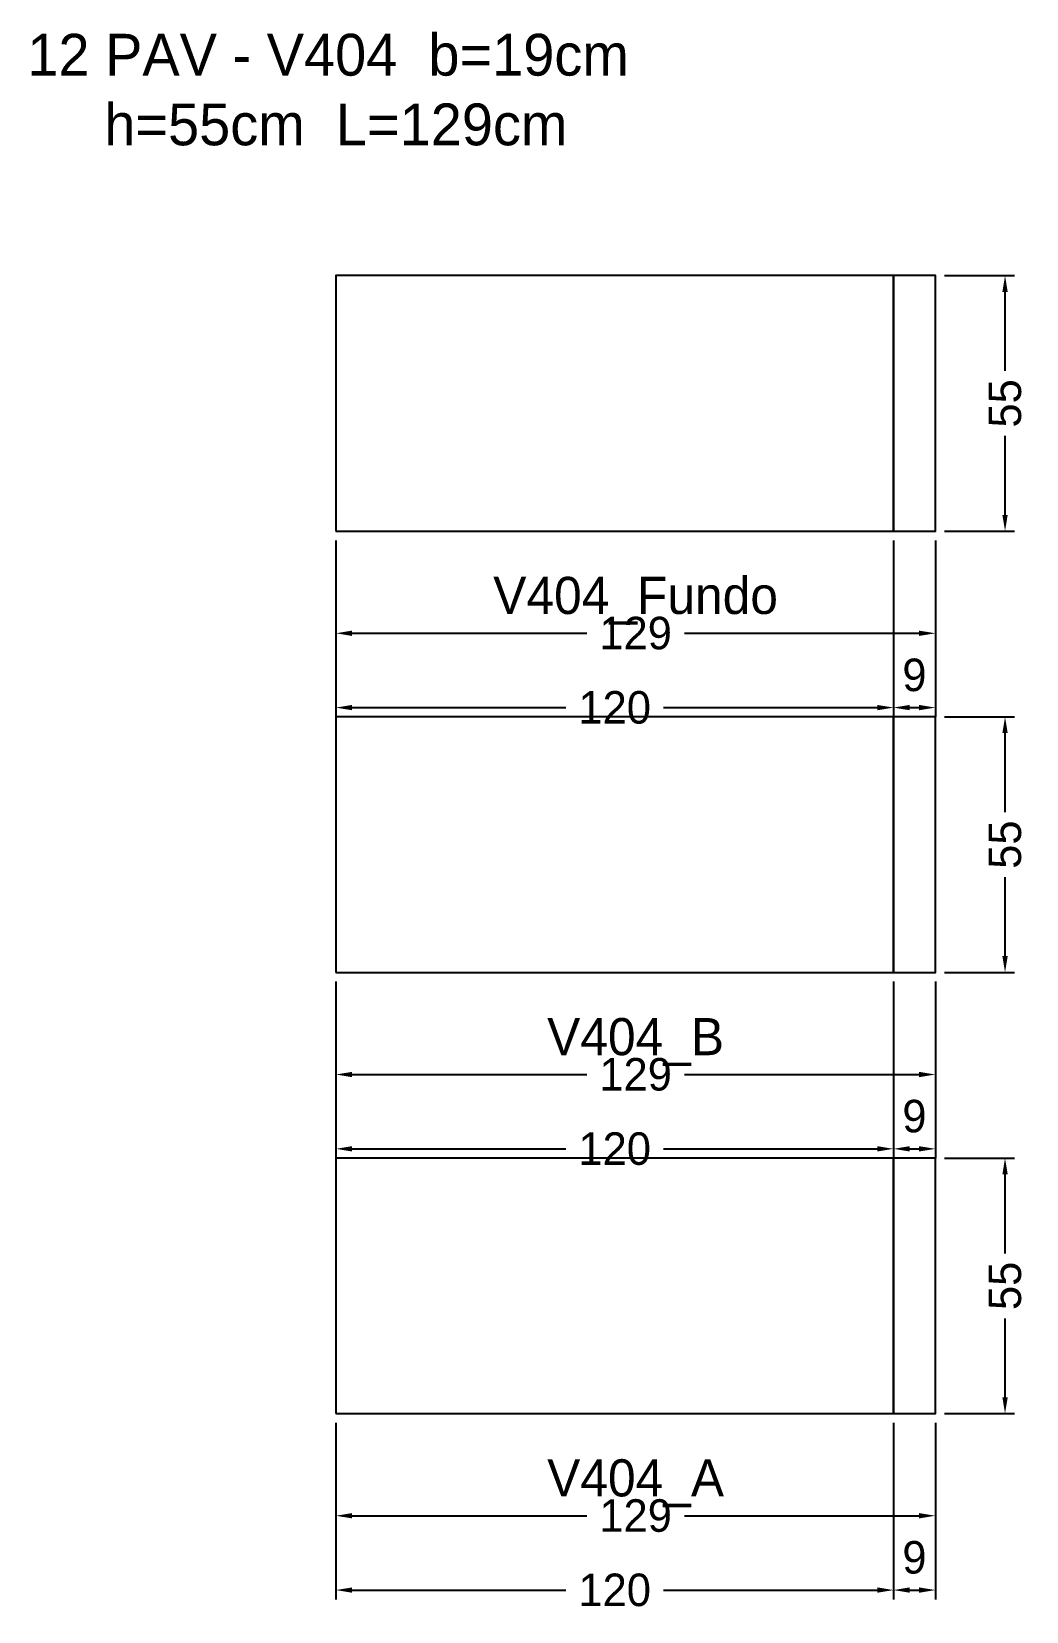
# Model space of a CAD drawing. Header units: metres. Extents: x -65 to 149, y -43 to 298.
import ezdxf

# ---------------------------------------------------------------- set-up
doc = ezdxf.new("R2010")
doc.units = ezdxf.units.M
for name, color, linetype in [('COTA', 3, 'Continuous'), ('NOMENCLATURA', 2, 'Continuous'), ('Paineis', 7, 'Continuous'), ('Texto Secao', 2, 'Continuous')]:
    doc.layers.add(name, color=color, linetype=linetype)
doc.dimstyles.new('COTA_VIG', dxfattribs={"dimtxt": 7, "dimasz": 3.5, "dimexe": 2, "dimexo": 2, "dimgap": 1.5, "dimtad": 1, "dimdec": 1, "dimcen": 2.5, "dimclrd": 3, "dimclre": 3, "dimclrt": 3, "dimazin": 3, "dimtfac": 1, "dimtmove": 0, "dimatfit": 3})

# ---------------------------------------------------------------- blocks, each defined once
blk = doc.blocks.new('_CLOSEDFILLED')
at = {"color": 0, "linetype": 'BYBLOCK'}
blk.add_solid([(-1, 0.164), (0, 0), (-1, -0.164)], dxfattribs=at)
blk = doc.blocks.new('*D1')
at = {"color": 3}
for p, q in [((0, -2), (0, -24)), ((129, -2), (129, -24)), ((3.5, -22), (54, -22)), ((75, -22), (125.5, -22))]:
    blk.add_line(p, q, dxfattribs=at)
at = {"layer": 'Defpoints'}
for p in [(0, 0), (129, 0), (0, -22)]:
    blk.add_point(p, dxfattribs=at)
at = {"layer": 'COTA', "color": 3, "xscale": 3.5, "yscale": 3.5, "rotation": 180}
blk.add_blockref('_CLOSEDFILLED', (0, -22), dxfattribs=at)
at = {"layer": 'COTA', "color": 3, "xscale": 3.5, "yscale": 3.5}
blk.add_blockref('_CLOSEDFILLED', (129, -22), dxfattribs=at)
at = {"layer": 'COTA', "color": 3, "insert": (64.5, -22), "char_height": 7, "attachment_point": 5}
blk.add_mtext('129', dxfattribs=at)
blk = doc.blocks.new('*D2')
at = {"color": 3}
for p, q in [((0, -2), (0, -40)), ((120, -2), (120, -40)), ((3.5, -38), (49.5, -38)), ((70.5, -38), (116.5, -38))]:
    blk.add_line(p, q, dxfattribs=at)
at = {"layer": 'Defpoints'}
for p in [(0, 0), (120, 0), (0, -38)]:
    blk.add_point(p, dxfattribs=at)
at = {"layer": 'COTA', "color": 3, "xscale": 3.5, "yscale": 3.5, "rotation": 180}
blk.add_blockref('_CLOSEDFILLED', (0, -38), dxfattribs=at)
at = {"layer": 'COTA', "color": 3, "xscale": 3.5, "yscale": 3.5}
blk.add_blockref('_CLOSEDFILLED', (120, -38), dxfattribs=at)
at = {"layer": 'COTA', "color": 3, "insert": (60, -38), "char_height": 7, "attachment_point": 5}
blk.add_mtext('120', dxfattribs=at)
blk = doc.blocks.new('*D3')
at = {"color": 3}
for p, q in [((120, -2), (120, -40)), ((129, -2), (129, -40)), ((123.5, -38), (125.5, -38))]:
    blk.add_line(p, q, dxfattribs=at)
at = {"layer": 'Defpoints'}
for p in [(120, 0), (129, 0), (120, -38)]:
    blk.add_point(p, dxfattribs=at)
at = {"layer": 'COTA', "color": 3, "xscale": 3.5, "yscale": 3.5, "rotation": 180}
blk.add_blockref('_CLOSEDFILLED', (120, -38), dxfattribs=at)
at = {"layer": 'COTA', "color": 3, "xscale": 3.5, "yscale": 3.5}
blk.add_blockref('_CLOSEDFILLED', (129, -38), dxfattribs=at)
at = {"layer": 'COTA', "color": 3, "insert": (124.5, -31), "char_height": 7, "attachment_point": 5}
blk.add_mtext('9', dxfattribs=at)
blk = doc.blocks.new('*D4')
at = {"color": 3}
for p, q in [((131, 55), (146, 55)), ((144, 34.5), (144, 51.5)), ((144, 3.5), (144, 20.5)), ((131, 0), (146, 0))]:
    blk.add_line(p, q, dxfattribs=at)
at = {"layer": 'Defpoints'}
for p in [(129, 55), (129, 0), (144, 0)]:
    blk.add_point(p, dxfattribs=at)
at = {"layer": 'COTA', "color": 3, "xscale": 3.5, "yscale": 3.5}
for p, rotation in [((144, 55), 90), ((144, 0), 270)]:
    blk.add_blockref('_CLOSEDFILLED', p, dxfattribs=dict(at, rotation=rotation))
at = {"layer": 'COTA', "color": 3, "insert": (144, 27.5), "char_height": 7, "attachment_point": 5, "rotation": 90}
blk.add_mtext('55', dxfattribs=at)
blk = doc.blocks.new('*D5')
at = {"color": 3}
for p, q in [((0, 93), (0, 71)), ((129, 93), (129, 71)), ((3.5, 73), (54, 73)), ((75, 73), (125.5, 73))]:
    blk.add_line(p, q, dxfattribs=at)
at = {"layer": 'Defpoints'}
for p in [(0, 95), (129, 95), (0, 73)]:
    blk.add_point(p, dxfattribs=at)
at = {"layer": 'COTA', "color": 3, "xscale": 3.5, "yscale": 3.5, "rotation": 180}
blk.add_blockref('_CLOSEDFILLED', (0, 73), dxfattribs=at)
at = {"layer": 'COTA', "color": 3, "xscale": 3.5, "yscale": 3.5}
blk.add_blockref('_CLOSEDFILLED', (129, 73), dxfattribs=at)
at = {"layer": 'COTA', "color": 3, "insert": (64.5, 73), "char_height": 7, "attachment_point": 5}
blk.add_mtext('129', dxfattribs=at)
blk = doc.blocks.new('*D6')
at = {"color": 3}
for p, q in [((0, 93), (0, 55)), ((120, 93), (120, 55)), ((3.5, 57), (49.5, 57)), ((70.5, 57), (116.5, 57))]:
    blk.add_line(p, q, dxfattribs=at)
at = {"layer": 'Defpoints'}
for p in [(0, 95), (120, 95), (0, 57)]:
    blk.add_point(p, dxfattribs=at)
at = {"layer": 'COTA', "color": 3, "xscale": 3.5, "yscale": 3.5, "rotation": 180}
blk.add_blockref('_CLOSEDFILLED', (0, 57), dxfattribs=at)
at = {"layer": 'COTA', "color": 3, "xscale": 3.5, "yscale": 3.5}
blk.add_blockref('_CLOSEDFILLED', (120, 57), dxfattribs=at)
at = {"layer": 'COTA', "color": 3, "insert": (60, 57), "char_height": 7, "attachment_point": 5}
blk.add_mtext('120', dxfattribs=at)
blk = doc.blocks.new('*D7')
at = {"color": 3}
for p, q in [((120, 93), (120, 55)), ((129, 93), (129, 55)), ((123.5, 57), (125.5, 57))]:
    blk.add_line(p, q, dxfattribs=at)
at = {"layer": 'Defpoints'}
for p in [(120, 95), (129, 95), (120, 57)]:
    blk.add_point(p, dxfattribs=at)
at = {"layer": 'COTA', "color": 3, "xscale": 3.5, "yscale": 3.5, "rotation": 180}
blk.add_blockref('_CLOSEDFILLED', (120, 57), dxfattribs=at)
at = {"layer": 'COTA', "color": 3, "xscale": 3.5, "yscale": 3.5}
blk.add_blockref('_CLOSEDFILLED', (129, 57), dxfattribs=at)
at = {"layer": 'COTA', "color": 3, "insert": (124.5, 64), "char_height": 7, "attachment_point": 5}
blk.add_mtext('9', dxfattribs=at)
blk = doc.blocks.new('*D8')
at = {"color": 3}
for p, q in [((131, 150), (146, 150)), ((144, 129.5), (144, 146.5)), ((144, 98.5), (144, 115.5)), ((131, 95), (146, 95))]:
    blk.add_line(p, q, dxfattribs=at)
at = {"layer": 'Defpoints'}
for p in [(129, 150), (129, 95), (144, 95)]:
    blk.add_point(p, dxfattribs=at)
at = {"layer": 'COTA', "color": 3, "xscale": 3.5, "yscale": 3.5}
for p, rotation in [((144, 150), 90), ((144, 95), 270)]:
    blk.add_blockref('_CLOSEDFILLED', p, dxfattribs=dict(at, rotation=rotation))
at = {"layer": 'COTA', "color": 3, "insert": (144, 122.5), "char_height": 7, "attachment_point": 5, "rotation": 90}
blk.add_mtext('55', dxfattribs=at)
blk = doc.blocks.new('*D9')
at = {"color": 3}
for p, q in [((0, 188), (0, 166)), ((129, 188), (129, 166)), ((3.5, 168), (54, 168)), ((75, 168), (125.5, 168))]:
    blk.add_line(p, q, dxfattribs=at)
at = {"layer": 'Defpoints'}
for p in [(0, 190), (129, 190), (0, 168)]:
    blk.add_point(p, dxfattribs=at)
at = {"layer": 'COTA', "color": 3, "xscale": 3.5, "yscale": 3.5, "rotation": 180}
blk.add_blockref('_CLOSEDFILLED', (0, 168), dxfattribs=at)
at = {"layer": 'COTA', "color": 3, "xscale": 3.5, "yscale": 3.5}
blk.add_blockref('_CLOSEDFILLED', (129, 168), dxfattribs=at)
at = {"layer": 'COTA', "color": 3, "insert": (64.5, 168), "char_height": 7, "attachment_point": 5}
blk.add_mtext('129', dxfattribs=at)
blk = doc.blocks.new('*D10')
at = {"color": 3}
for p, q in [((0, 188), (0, 150)), ((120, 188), (120, 150)), ((3.5, 152), (49.5, 152)), ((70.5, 152), (116.5, 152))]:
    blk.add_line(p, q, dxfattribs=at)
at = {"layer": 'Defpoints'}
for p in [(0, 190), (120, 190), (0, 152)]:
    blk.add_point(p, dxfattribs=at)
at = {"layer": 'COTA', "color": 3, "xscale": 3.5, "yscale": 3.5, "rotation": 180}
blk.add_blockref('_CLOSEDFILLED', (0, 152), dxfattribs=at)
at = {"layer": 'COTA', "color": 3, "xscale": 3.5, "yscale": 3.5}
blk.add_blockref('_CLOSEDFILLED', (120, 152), dxfattribs=at)
at = {"layer": 'COTA', "color": 3, "insert": (60, 152), "char_height": 7, "attachment_point": 5}
blk.add_mtext('120', dxfattribs=at)
blk = doc.blocks.new('*D11')
at = {"color": 3}
for p, q in [((120, 188), (120, 150)), ((129, 188), (129, 150)), ((123.5, 152), (125.5, 152))]:
    blk.add_line(p, q, dxfattribs=at)
at = {"layer": 'Defpoints'}
for p in [(120, 190), (129, 190), (120, 152)]:
    blk.add_point(p, dxfattribs=at)
at = {"layer": 'COTA', "color": 3, "xscale": 3.5, "yscale": 3.5, "rotation": 180}
blk.add_blockref('_CLOSEDFILLED', (120, 152), dxfattribs=at)
at = {"layer": 'COTA', "color": 3, "xscale": 3.5, "yscale": 3.5}
blk.add_blockref('_CLOSEDFILLED', (129, 152), dxfattribs=at)
at = {"layer": 'COTA', "color": 3, "insert": (124.5, 159), "char_height": 7, "attachment_point": 5}
blk.add_mtext('9', dxfattribs=at)
blk = doc.blocks.new('*D12')
at = {"color": 3}
for p, q in [((131, 245), (146, 245)), ((144, 224.5), (144, 241.5)), ((144, 193.5), (144, 210.5)), ((131, 190), (146, 190))]:
    blk.add_line(p, q, dxfattribs=at)
at = {"layer": 'Defpoints'}
for p in [(129, 245), (129, 190), (144, 190)]:
    blk.add_point(p, dxfattribs=at)
at = {"layer": 'COTA', "color": 3, "xscale": 3.5, "yscale": 3.5}
for p, rotation in [((144, 245), 90), ((144, 190), 270)]:
    blk.add_blockref('_CLOSEDFILLED', p, dxfattribs=dict(at, rotation=rotation))
at = {"layer": 'COTA', "color": 3, "insert": (144, 217.5), "char_height": 7, "attachment_point": 5, "rotation": 90}
blk.add_mtext('55', dxfattribs=at)

msp = doc.modelspace()

# ---------------------------------------------------------------- linework, layer by layer
at = {"layer": 'Paineis'}
for points in [[(0, 190), (120, 190), (120, 245), (0, 245)], [(120, 190), (129, 190), (129, 245), (120, 245)], [(0, 95), (120, 95), (120, 150), (0, 150)], [(120, 95), (129, 95), (129, 150), (120, 150)], [(0, 0), (120, 0), (120, 55), (0, 55)], [(120, 0), (129, 0), (129, 55), (120, 55)]]:
    msp.add_lwpolyline(points, close=True, dxfattribs=at)

# ---------------------------------------------------------------- texts
at = {"layer": 'NOMENCLATURA', "insert": (0, 285), "char_height": 9, "width": 149, "attachment_point": 5}
msp.add_mtext('12 PAV - V404  b=19cm  h=55cm  L=129cm', dxfattribs=at)
at = {"layer": 'Texto Secao', "char_height": 8, "width": 149, "attachment_point": 5}
for s, insert in [('V404_Fundo', (64.5, 175)), ('V404_B', (64.5, 80)), ('V404_A', (64.5, -15))]:
    msp.add_mtext(s, dxfattribs=dict(at, insert=insert))

# ---------------------------------------------------------------- dimensions: what is measured, and where the dimension line sits
at = {"layer": 'COTA'}
for base, p1, p2, picture, middle in [((144, 190), (129, 190), (129, 245), '*D12', (144, 217.5)), ((144, 95), (129, 95), (129, 150), '*D8', (144, 122.5)), ((144, 0), (129, 0), (129, 55), '*D4', (144, 27.5))]:
    dim = msp.add_linear_dim(base=base, p1=p1, p2=p2, angle=90, dimstyle='COTA_VIG', dxfattribs=at)
    dim.commit()
    dim.dimension.update_dxf_attribs({"geometry": picture, "text_midpoint": middle})
for base, p1, p2, picture, middle in [((0, 168), (0, 190), (129, 190), '*D9', (64.5, 168)), ((0, 152), (0, 190), (120, 190), '*D10', (60, 152)), ((120, 152), (120, 190), (129, 190), '*D11', (124.5, 159)), ((0, 73), (0, 95), (129, 95), '*D5', (64.5, 73)), ((0, 57), (0, 95), (120, 95), '*D6', (60, 57)), ((120, 57), (120, 95), (129, 95), '*D7', (124.5, 64)), ((0, -22), (0, 0), (129, 0), '*D1', (64.5, -22)), ((0, -38), (0, 0), (120, 0), '*D2', (60, -38)), ((120, -38), (120, 0), (129, 0), '*D3', (124.5, -31))]:
    dim = msp.add_linear_dim(base=base, p1=p1, p2=p2, dimstyle='COTA_VIG', dxfattribs=at)
    dim.commit()
    dim.dimension.update_dxf_attribs({"geometry": picture, "text_midpoint": middle})

doc.saveas('drawing.dxf')
